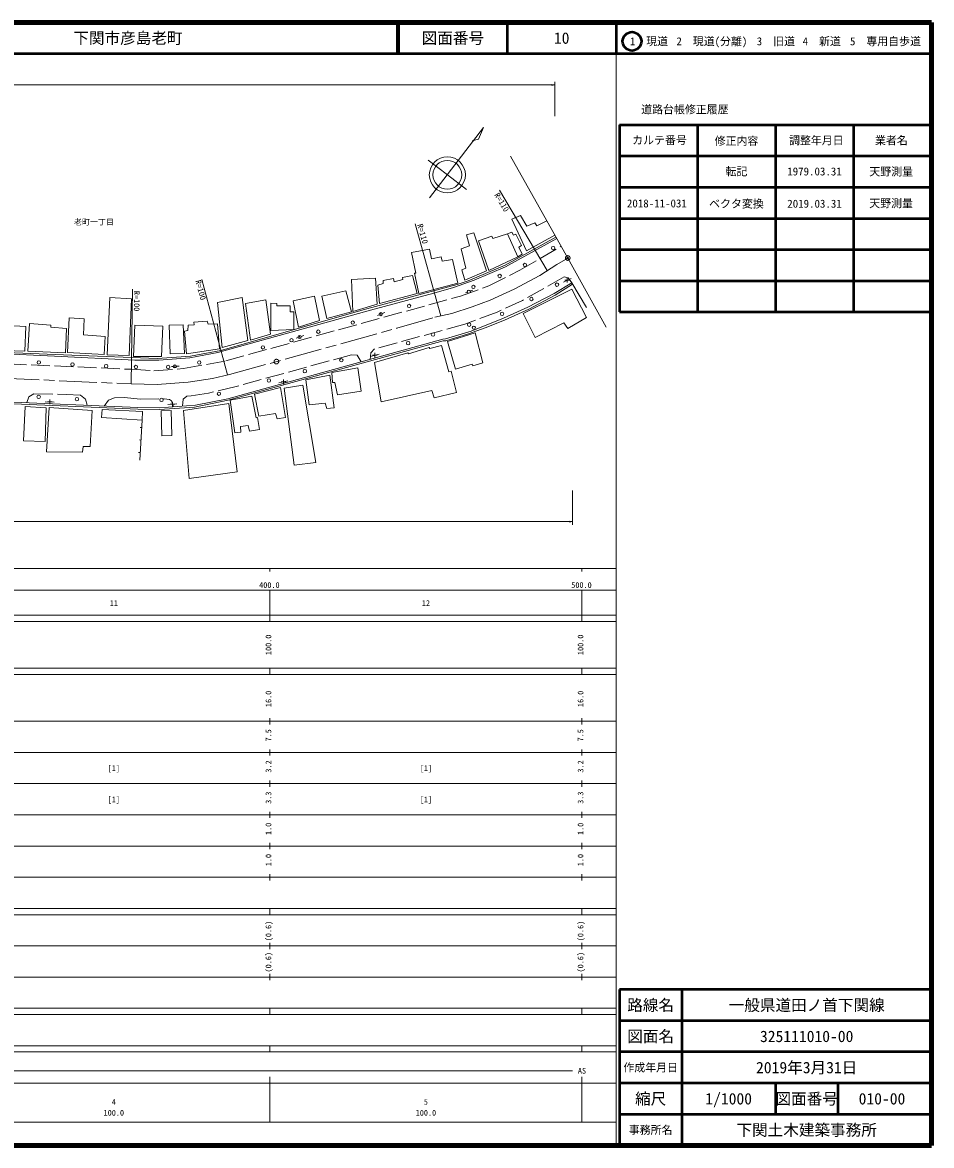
# Model space of a CAD drawing. Units: millimetres, scale not verified. Extents: x 40000 to 680000, y 20000 to 380000.
# Drawn here: x 388728 to 680000, y 20000 to 380000 of the extents above; entities that cross this region are included whole.
import ezdxf
from ezdxf.enums import TextEntityAlignment as Align

# ---------------------------------------------------------------- set-up
doc = ezdxf.new("R2010")
doc.units = ezdxf.units.MM
doc.header["$LTSCALE"] = 1000
doc.header["$PDMODE"] = 32
doc.header["$PDSIZE"] = 500
doc.linetypes.add('CHAIN', pattern=[18.5, 12, -1.5, 3.5, -1.5])
doc.linetypes.add('DASHED', pattern=[7.5, 6, -1.5])
for name, color, linetype, lineweight in [('M-BMK', 2, 'CHAIN', 13), ('M-BMK-OTRS', 5, 'Continuous', 13), ('M-BMK-SRVR', 3, 'Continuous', 13), ('M-STR-HTXT', 7, 'Continuous', 13), ('M-TTL', 2, 'Continuous', 140), ('M-TTL-BAND', 7, 'Continuous', 13), ('M-TTL-FRAM', 2, 'Continuous', 50), ('M-TTL-LINE', 7, 'Continuous', 50), ('M-WORK', 1, 'Continuous', 13)]:
    doc.layers.add(name, color=color, linetype=linetype, lineweight=lineweight)
for name, color, linetype in [('M-BMK-HTXT', 7, 'Continuous'), ('M-OTRS', 6, 'Continuous'), ('M-TTL-TXT', 7, 'Continuous')]:
    doc.layers.add(name, color=color, linetype=linetype)
doc.styles.add('ＭＳ ゴシック', font='')
doc.styles.get('ＭＳ ゴシック').set_extended_font_data('MS Gothic')

# ---------------------------------------------------------------- blocks, each defined once
blk = doc.blocks.new('plus')
at = {"color": 0, "linetype": 'Continuous', "lineweight": -2}
for p, q in [((-1.25, 0), (1.25, 0)), ((0, -1.25), (0, 1.25))]:
    blk.add_line(p, q, dxfattribs=at)
blk = doc.blocks.new('open_arrow')
at = {"color": 0, "linetype": 'Continuous', "lineweight": -2}
blk.add_lwpolyline([(7.5, 1.25), (0, 0), (7.5, -1.25)], dxfattribs=at)

msp = doc.modelspace()

# ---------------------------------------------------------------- linework, layer by layer
at = {"layer": 'M-BMK'}
for p, q in [((554500, 298913), (559902, 302447)), ((559902, 302447), (563422, 304497)), ((546244, 294457), (554500, 298913)), ((538598, 291021), (546244, 294457)), ((526284, 286694), (532793, 288804)), ((532793, 288804), (538598, 291021)), ((508641, 281962), (520902, 285497)), ((520902, 285497), (526284, 286694)), ((455044, 267125), (508641, 281962)), ((345076, 267698), (423608, 264127)), ((449626, 265906), (455044, 267125)), ((423608, 264127), (431848, 263938)), ((431848, 263938), (441839, 264686)), ((441839, 264686), (449626, 265906))]:
    msp.add_line(p, q, dxfattribs=at)
for centre in [(563422, 304497), (470088, 271290)]:
    msp.add_circle(centre, 750, dxfattribs=at)
at = {"layer": 'M-BMK-OTRS'}
for q in [(545066, 337125), (575727, 282348)]:
    msp.add_line((563422, 304497), q, dxfattribs=at)
at = {"layer": 'M-BMK-SRVR'}
for p, q in [((524864, 331168), (518749, 335847)), ((530978, 326488), (524864, 331168))]:
    msp.add_line(p, q, dxfattribs=at)
msp.add_lwpolyline([(519174, 323733), (536440, 346293), (534865, 342575), (532774, 342087)], dxfattribs=at)
for radius in [5775, 4620]:
    msp.add_circle((524864, 331168), radius, dxfattribs=at)
at = {"layer": 'M-OTRS'}
msp.add_point((563422, 304497), dxfattribs=at)
at = {"layer": 'M-STR-HTXT'}
for p, q in [((118000, 360000), (559292, 360000)), ((559292, 350000), (559292, 361000)), ((556866, 300461), (541531, 326193)), ((522802, 285920), (514536, 315490)), ((454471, 266996), (446235, 297660)), ((423608, 264127), (423951, 294473)), ((564963, 230000), (564963, 219000)), ((115873, 220000), (564963, 220000))]:
    msp.add_line(p, q, dxfattribs=at)
at = {"layer": 'M-TTL'}
for p, q in [((680000, 380000), (40000, 380000)), ((680000, 20000), (680000, 380000)), ((40000, 20000), (680000, 20000))]:
    msp.add_line(p, q, dxfattribs=at)
at = {"layer": 'M-TTL-BAND'}
for p, q in [((579000, 20000), (579000, 370000)), ((40000, 205000), (579000, 205000)), ((468000, 205000), (468000, 204000)), ((568000, 205000), (568000, 204000)), ((68000, 198000), (579000, 198000)), ((468000, 188000), (468000, 198000)), ((568000, 188000), (568000, 198000)), ((40000, 190000), (579000, 190000)), ((40000, 188000), (579000, 188000)), ((40000, 173000), (579000, 173000)), ((468000, 171000), (468000, 173000)), ((568000, 171000), (568000, 173000)), ((40000, 171000), (579000, 171000)), ((40000, 156000), (579000, 156000)), ((468000, 155000), (468000, 157000)), ((568000, 155000), (568000, 157000)), ((46000, 146000), (579000, 146000)), ((468000, 145000), (468000, 147000)), ((568000, 145000), (568000, 147000)), ((468000, 135000), (468000, 137000)), ((568000, 135000), (568000, 137000)), ((52000, 136000), (579000, 136000)), ((46000, 126000), (579000, 126000)), ((468000, 125000), (468000, 127000)), ((568000, 125000), (568000, 127000)), ((52000, 116000), (579000, 116000)), ((468000, 115000), (468000, 117000)), ((568000, 115000), (568000, 117000)), ((46000, 106000), (579000, 106000)), ((468000, 105000), (468000, 107000)), ((568000, 105000), (568000, 107000)), ((40000, 96000), (579000, 96000)), ((40000, 94000), (579000, 94000)), ((468000, 94000), (468000, 96000)), ((568000, 94000), (568000, 96000)), ((49000, 84000), (579000, 84000)), ((468000, 83000), (468000, 85000)), ((568000, 83000), (568000, 85000)), ((40000, 74000), (579000, 74000)), ((468000, 73000), (468000, 75000)), ((568000, 73000), (568000, 75000)), ((40000, 64000), (579000, 64000)), ((40000, 62000), (579000, 62000)), ((468000, 62000), (468000, 64000)), ((568000, 62000), (568000, 64000)), ((40000, 52000), (579000, 52000)), ((468000, 50000), (468000, 52000)), ((568000, 50000), (568000, 52000)), ((40000, 50000), (579000, 50000)), ((71000, 44000), (565000, 44000)), ((40000, 40000), (579000, 40000)), ((468000, 27500), (468000, 42000)), ((568000, 27500), (568000, 42000)), ((68000, 27500), (579000, 27500))]:
    msp.add_line(p, q, dxfattribs=at)
at = {"layer": 'M-TTL-FRAM'}
for p, q in [((580000, 347197), (580000, 287197)), ((580000, 347197), (680000, 347197)), ((580000, 287197), (680000, 287197)), ((680000, 70000), (580000, 70000)), ((580000, 70000), (580000, 20000))]:
    msp.add_line(p, q, dxfattribs=at)
at = {"layer": 'M-TTL-LINE'}
for p, q in [((508747, 380000), (508747, 370000)), ((509247, 380000), (509247, 370000)), ((543997, 380000), (543997, 370000)), ((579000, 380000), (579000, 370000)), ((40000, 370000), (680000, 370000)), ((605000, 347197), (605000, 287197)), ((630000, 347197), (630000, 287197)), ((655000, 347197), (655000, 287197)), ((580000, 337197), (680000, 337197)), ((580000, 327197), (680000, 327197)), ((580000, 317197), (680000, 317197)), ((580000, 307197), (680000, 307197)), ((580000, 297197), (680000, 297197)), ((600000, 70000), (600000, 20000)), ((680000, 60000), (580000, 60000)), ((680000, 50000), (580000, 50000)), ((680000, 40000), (580000, 40000)), ((630000, 40000), (630000, 30000)), ((650000, 40000), (650000, 30000)), ((680000, 30000), (580000, 30000))]:
    msp.add_line(p, q, dxfattribs=at)
msp.add_circle((584031, 373958), 3000, dxfattribs=at)
at = {"layer": 'M-WORK'}
for p, q in [((545539, 316941), (548263, 318129)), ((550271, 306781), (545539, 316941)), ((548263, 318129), (550292, 314738)), ((550292, 314738), (552919, 315738)), ((552919, 315738), (553545, 314793)), ((553545, 314793), (556746, 316364)), ((530964, 311940), (533403, 312612)), ((531933, 308375), (530964, 311940)), ((533403, 312612), (537359, 300369)), ((534844, 309988), (539118, 311520)), ((538190, 300502), (534844, 309988)), ((539118, 311520), (539462, 310707)), ((539462, 310707), (544111, 312291)), ((543442, 302203), (559674, 311161)), ((559919, 310724), (543448, 301636)), ((544111, 312291), (545571, 312771)), ((547464, 304915), (544111, 312291)), ((545571, 312771), (546019, 311854)), ((546019, 311854), (546853, 312125)), ((546853, 312125), (548615, 308466)), ((559292, 311838), (550271, 306781)), ((519135, 307315), (513381, 306221)), ((513381, 306221), (514788, 299685)), ((519776, 304282), (519135, 307315)), ((529244, 307389), (531933, 308375)), ((530776, 301276), (529244, 307389)), ((548615, 308466), (547781, 307997)), ((547781, 307997), (548813, 305693)), ((522857, 304860), (519776, 304282)), ((523201, 303437), (522857, 304860)), ((526484, 304063), (523201, 303437)), ((528173, 296417), (526484, 304063)), ((547464, 304915), (538190, 300502)), ((548813, 305693), (547464, 304915)), ((513709, 298918), (510488, 298230)), ((515163, 293117), (513709, 298918)), ((514788, 299685), (514366, 299638)), ((514366, 299638), (515773, 293102)), ((529494, 300728), (530776, 301276)), ((530417, 297445), (529494, 300728)), ((537359, 300369), (530417, 297445)), ((531556, 297131), (543442, 302203)), ((543448, 301636), (533429, 297344)), ((499029, 288199), (528018, 295951)), ((504249, 296307), (502545, 295760)), ((502545, 295760), (503170, 289943)), ((507611, 297965), (504249, 297245)), ((504249, 297245), (504249, 296307)), ((507830, 296870), (507611, 297965)), ((510613, 297558), (507830, 296870)), ((510488, 298230), (510613, 297558)), ((515773, 293102), (528173, 296417)), ((533429, 297344), (526885, 294998)), ((528018, 295951), (531556, 297131)), ((559043, 293091), (564707, 296504)), ((559385, 292560), (564963, 296074)), ((562083, 296798), (564501, 297910)), ((564707, 296504), (569421, 288588)), ((520529, 293239), (500217, 287774)), ((503170, 289943), (515163, 293117)), ((526885, 294998), (520529, 293239)), ((531276, 293540), (530692, 293326)), ((532216, 293883), (533054, 294203)), ((564748, 294544), (549104, 286664)), ((550634, 288694), (559043, 293091)), ((550973, 288142), (559385, 292560)), ((569462, 285421), (564748, 294544)), ((452281, 274865), (499029, 288199)), ((468258, 289968), (470211, 289934)), ((468342, 281276), (468258, 289968)), ((470211, 289934), (470218, 289204)), ((470218, 289204), (474520, 289190)), ((474520, 289190), (474527, 287202)), ((542894, 285211), (550634, 288694)), ((543125, 284558), (550973, 288142)), ((403739, 285307), (403106, 274189)), ((408453, 284978), (403739, 285307)), ((408313, 279889), (408453, 284978)), ((500217, 287774), (451350, 274182)), ((474527, 287202), (475687, 287202)), ((475687, 287202), (475687, 281541)), ((503044, 286321), (502460, 286108)), ((503691, 286028), (503335, 286962)), ((503983, 286665), (504822, 286985)), ((532516, 281094), (542894, 285211)), ((536996, 282087), (543125, 284558)), ((549104, 286664), (552998, 278971)), ((563458, 281856), (569462, 285421)), ((390941, 283555), (390441, 274635)), ((397805, 283008), (390941, 283555)), ((397805, 282328), (397805, 283008)), ((402848, 281953), (397805, 282328)), ((402566, 274049), (402848, 281953)), ((441751, 281249), (440626, 281071)), ((440626, 281071), (441337, 273784)), ((441793, 282979), (441751, 281249)), ((443774, 283094), (441793, 282979)), ((447951, 284268), (443659, 283881)), ((443659, 283881), (443774, 283094)), ((448268, 283283), (447951, 284268)), ((451258, 283353), (448268, 283283)), ((451821, 275367), (451258, 283353)), ((475687, 281541), (468342, 281276)), ((524283, 278561), (532516, 281094)), ((531689, 280204), (536996, 282087)), ((552998, 278971), (562215, 283685)), ((562215, 283685), (563458, 281856)), ((415255, 279373), (408313, 279889)), ((414950, 273603), (415255, 279373)), ((454519, 259403), (523416, 278430)), ((454637, 258917), (523550, 277948)), ((477049, 279020), (476465, 278806)), ((477696, 278726), (477340, 279660)), ((477988, 279363), (478827, 279683)), ((523416, 278430), (524283, 278561)), ((523550, 277948), (524406, 277970)), ((524406, 277970), (531689, 280204)), ((524916, 277783), (533753, 280513)), ((527434, 268823), (524916, 277783)), ((533753, 280513), (536239, 270920)), ((399020, 273071), (341094, 275541)), ((369511, 274783), (404505, 273388)), ((390441, 274635), (402566, 274049)), ((403106, 274189), (414950, 273603)), ((441337, 273784), (451821, 275367)), ((451350, 274182), (442344, 272482)), ((442536, 273036), (452281, 274865)), ((500147, 272967), (503024, 273665)), ((512240, 274128), (501498, 271009)), ((512404, 273823), (512240, 274128)), ((519018, 275840), (512404, 273823)), ((519300, 275465), (519018, 275840)), ((523006, 276497), (519300, 275465)), ((525304, 267959), (523006, 276497)), ((424773, 271699), (399020, 273071)), ((404505, 273388), (432017, 272297)), ((432458, 271743), (424773, 271699)), ((432017, 272297), (442536, 273036)), ((442344, 272482), (432458, 271743)), ((437581, 269270), (437511, 270268)), ((501498, 271009), (503703, 258343)), ((532859, 270443), (527434, 268823)), ((533073, 269958), (532859, 270443)), ((536239, 270920), (533073, 269958)), ((437047, 269739), (436426, 269705)), ((438045, 269795), (438941, 269858)), ((479570, 265450), (487192, 266904)), ((487192, 266904), (488600, 256467)), ((487826, 267843), (496152, 269320)), ((488037, 264606), (487826, 267843)), ((496152, 269320), (497207, 261862)), ((526125, 268171), (525304, 267959)), ((527790, 261416), (526125, 268171)), ((463057, 260830), (471376, 263034)), ((470897, 264456), (473738, 265137)), ((471376, 263034), (473049, 253402)), ((480578, 257382), (479570, 265450)), ((488811, 264606), (488037, 264606)), ((489632, 260619), (488811, 264606)), ((344640, 260126), (425725, 256559)), ((344698, 259556), (425708, 256060)), ((442760, 260330), (441361, 260166)), ((444152, 257292), (454519, 259403)), ((455305, 258978), (462231, 260165)), ((462231, 260165), (463576, 253306)), ((464449, 253809), (463057, 260830)), ((497207, 261862), (489632, 260619)), ((503703, 258343), (519910, 262072)), ((519910, 262072), (520590, 259633)), ((520590, 259633), (527790, 261416)), ((396046, 258413), (398917, 258322)), ((396404, 242350), (397248, 256529)), ((397248, 256529), (411075, 255649)), ((411075, 255649), (410406, 244110)), ((425708, 256060), (432646, 255927)), ((425725, 256559), (432636, 256495)), ((432636, 256495), (444152, 257292)), ((432646, 255927), (443809, 256662)), ((435350, 257501), (438159, 257756)), ((443809, 256662), (454637, 258917)), ((456769, 248438), (455305, 258978)), ((485668, 258015), (480578, 257382)), ((486278, 256233), (485668, 258015)), ((488600, 256467), (486278, 256233)), ((427064, 252533), (426308, 239747)), ((463576, 253306), (464013, 253410)), ((464013, 253410), (464670, 249574)), ((469796, 254622), (464449, 253809)), ((470328, 252949), (469796, 254622)), ((473049, 253402), (470328, 252949)), ((426922, 250133), (426423, 250163)), ((458676, 248657), (456769, 248438)), ((461043, 250856), (458541, 250502)), ((458541, 250502), (458676, 248657)), ((461418, 249022), (461043, 250856)), ((464670, 249574), (461418, 249022)), ((426686, 246140), (426187, 246170)), ((407979, 242245), (396404, 242350)), ((408154, 244074), (407979, 242245)), ((410406, 244110), (408154, 244074)), ((426450, 242147), (425951, 242177))]:
    msp.add_line(p, q, dxfattribs=at)
at = {"layer": 'M-WORK', "linetype": 'DASHED'}
for p, q in [((548092, 300595), (561300, 308269)), ((538118, 295529), (548092, 300595)), ((529094, 292310), (538118, 295529)), ((562329, 298443), (548948, 290864)), ((563549, 298162), (562329, 298443)), ((564707, 296504), (563549, 298162)), ((453894, 271518), (529094, 292310)), ((548948, 290864), (540857, 287170)), ((540857, 287170), (530443, 283265)), ((530443, 283265), (501524, 275349)), ((500327, 274117), (500167, 272010)), ((501524, 275349), (500327, 274117)), ((354031, 271870), (423667, 268818)), ((440331, 269038), (453894, 271518)), ((494184, 273500), (457220, 263321)), ((495977, 273385), (494184, 273500)), ((497285, 271214), (495977, 273385)), ((423667, 268818), (430832, 268299)), ((430832, 268299), (440331, 269038)), ((457220, 263321), (448319, 261210)), ((390092, 258127), (390730, 260027)), ((390730, 260027), (392419, 260997)), ((392419, 260997), (402731, 260754)), ((402731, 260754), (407328, 260520)), ((407328, 260520), (408946, 259300)), ((408946, 259300), (409510, 257272)), ((416302, 258876), (418226, 259720)), ((418226, 259720), (421415, 259751)), ((421415, 259751), (426450, 259282)), ((426450, 259282), (434159, 259345)), ((434159, 259345), (435863, 259173)), ((440235, 259207), (440020, 257006)), ((441361, 260166), (440235, 259207)), ((448319, 261210), (442760, 260330)), ((414863, 257037), (416302, 258876)), ((435863, 259173), (436473, 258688)), ((436473, 258688), (437138, 256806))]:
    msp.add_line(p, q, dxfattribs=at)
at = {"layer": 'M-WORK'}
for points in [[(502413, 289692), (501885, 298031), (494126, 297639), (494632, 287379)], [(416739, 291807), (415853, 273440), (422903, 273236), (423669, 291461)], [(451212, 290200), (452713, 275823), (460965, 278055), (459117, 291837)], [(482289, 292226), (483908, 284450), (477186, 282346), (475481, 290717)], [(484611, 292261), (492302, 294002), (494100, 287223), (486249, 285095)], [(460220, 289867), (461742, 278150), (468174, 280056), (466695, 291080)], [(380246, 283125), (389780, 282492), (389454, 274643), (379531, 275004)], [(424780, 283016), (424330, 272936), (433305, 272936), (433731, 282660)], [(435762, 282949), (436079, 273767), (440624, 273918), (440205, 283050)], [(472563, 262823), (475764, 238055), (482714, 238954), (478549, 263758)], [(389614, 256880), (389016, 245939), (395950, 245661), (396325, 256514)], [(414255, 255963), (427202, 255322), (427064, 252533), (414047, 253364)], [(433154, 255541), (433341, 247520), (436569, 247595), (436381, 255616)], [(457516, 235968), (454839, 257890), (440330, 255653), (442175, 233816)]]:
    msp.add_lwpolyline(points, close=True, dxfattribs=at)
for centre, radius in [((558762, 307679), 553), ((549720, 302261), 553), ((541628, 298743), 553), ((533220, 295225), 553), ((559993, 295964), 553), ((531745, 293713), 500), ((551796, 291355), 553), ((512604, 289138), 553), ((503513, 286495), 500), ((542402, 286605), 553), ((483508, 280871), 553), ((494555, 283791), 553), ((531860, 283118), 553), ((533345, 282170), 500), ((474924, 278126), 553), ((477518, 279193), 500), ((512299, 277208), 553), ((520273, 279975), 553), ((465777, 275840), 553), ((393971, 271020), 553), ((404772, 270351), 553), ((415538, 269824), 553), ((425072, 269577), 553), ((435415, 269542), 553), ((437546, 269769), 500), ((445372, 270985), 553), ((490891, 271720), 553), ((479187, 268225), 553), ((467694, 265223), 553), ((393923, 259999), 553), ((406181, 259233), 553), ((433259, 259003), 553), ((451675, 260977), 553)]:
    msp.add_circle(centre, radius, dxfattribs=at)

# ---------------------------------------------------------------- block references
at = {"layer": 'M-STR-HTXT', "xscale": 133, "yscale": 133, "rotation": 180}
for p in [(559292, 360000), (564963, 220000)]:
    msp.add_blockref('open_arrow', p, dxfattribs=at)
at = {"layer": 'M-WORK', "xscale": 600, "yscale": 600}
for p in [(563292, 297354), (501585, 273316), (472317, 264796), (397481, 258368), (436755, 257629)]:
    msp.add_blockref('plus', p, dxfattribs=at)

# ---------------------------------------------------------------- texts
at = {"layer": 'M-BMK-HTXT', "style": 'ＭＳ ゴシック'}
msp.add_text('老町一丁目', height=1833, dxfattribs=at).set_placement((405218, 314565), align=Align.BOTTOM_LEFT)
at = {"layer": 'M-STR-HTXT', "style": 'ＭＳ ゴシック'}
for s, rotation, p in [('R=110', 300.792, (539367, 324431)), ('R=110', 285.618, (514671, 315009)), ('R=100', 285.034, (443567, 297022)), ('R=100', 269.353, (423945, 293973))]:
    msp.add_text(s, height=1833, rotation=rotation, dxfattribs=at).set_placement(p, align=Align.BOTTOM_LEFT)
at = {"layer": 'M-TTL-BAND', "style": 'ＭＳ ゴシック'}
for s, p in [('400.0', (467844, 198195)), ('500.0', (567844, 198195)), ('11', (418000, 192405)), ('12', (518000, 192405)), ('[1]', (418000, 139500)), ('[1]', (518000, 139500)), ('[1]', (418000, 129500)), ('[1]', (518000, 129500)), ('AS', (568000, 42500)), ('4', (418000, 32523)), ('5', (518000, 32523)), ('100.0', (418000, 29033)), ('100.0', (518000, 29033))]:
    msp.add_text(s, height=1833, dxfattribs=at).set_placement(p, align=Align.BOTTOM_CENTER)
for s, p in [('100.0', (469000, 180500)), ('100.0', (569000, 180500)), ('16.0', (469000, 163174)), ('16.0', (569000, 163174)), ('7.5', (469000, 151500)), ('7.5', (569000, 151500)), ('3.2', (469000, 141500)), ('3.2', (569000, 141500)), ('3.3', (469000, 131500)), ('3.3', (569000, 131500)), ('1.0', (469000, 121500)), ('1.0', (569000, 121500)), ('1.0', (469000, 111500)), ('1.0', (569000, 111500)), ('(0.6)', (469000, 88764)), ('(0.6)', (569000, 88764)), ('(0.6)', (469000, 78764)), ('(0.6)', (569000, 78764))]:
    msp.add_text(s, height=1833, rotation=90, dxfattribs=at).set_placement(p, align=Align.BOTTOM_CENTER)
at = {"layer": 'M-TTL-TXT', "style": 'ＭＳ ゴシック'}
msp.add_text('下関市彦島老町', height=3666, dxfattribs=at).set_placement((405024, 375000), align=Align.MIDDLE_LEFT)
for s, height, p in [('図面番号', 3666, (526622, 375000)), ('10', 3666, (561497, 375000)), ('1\u3000現道', 2566, (589448, 373958)), ('2\u3000現道(分離)', 2566, (609619, 373958)), ('3\u3000旧道', 2566, (630121, 373958)), ('4\u3000新道', 2566, (644824, 373958)), ('5\u3000専用自歩道', 2566, (665228, 373958)), ('道路台帳修正履歴', 2566, (600968, 352113)), ('カルテ番号', 2566, (592839, 342277)), ('修正内容', 2566, (617509, 342023)), ('調整年月日', 2566, (643089, 342197)), ('業者名', 2566, (667134, 342197)), ('転記', 2566, (617500, 332245)), ('1979.03.31', 2566, (642500, 332245)), ('天野測量', 2566, (667077, 332189)), ('2018-11-031', 2566, (592000, 322000)), ('ベクタ変換', 2566, (617493, 321908)), ('2019.03.31', 2566, (642512, 321908)), ('天野測量', 2566, (667046, 322030)), ('路線名', 3666, (590000, 65000)), ('路線名', 3666, (590000, 65000)), ('一般県道田ノ首下関線', 3666, (640000, 65000)), ('図面名', 3666, (590000, 55000)), ('図面名', 3666, (590000, 55000)), ('325111010-00', 3666, (640000, 55000)), ('2019年3月31日', 3666, (640000, 45000)), ('作成年月日', 2566, (590000, 45000)), ('作成年月日', 2566, (590000, 45000)), ('縮尺', 3666, (590000, 35000)), ('縮尺', 3666, (590000, 35000)), ('1/1000', 3666, (615000, 35000)), ('図面番号', 3666, (640000, 35000)), ('図面番号', 3666, (640000, 35000)), ('010-00', 3666, (664125, 35000)), ('事務所名', 2566, (590000, 25000)), ('事務所名', 2566, (590000, 25000)), ('下関土木建築事務所', 3666, (640000, 25000))]:
    msp.add_text(s, height=height, dxfattribs=at).set_placement(p, align=Align.MIDDLE_CENTER)

doc.saveas('drawing.dxf')
